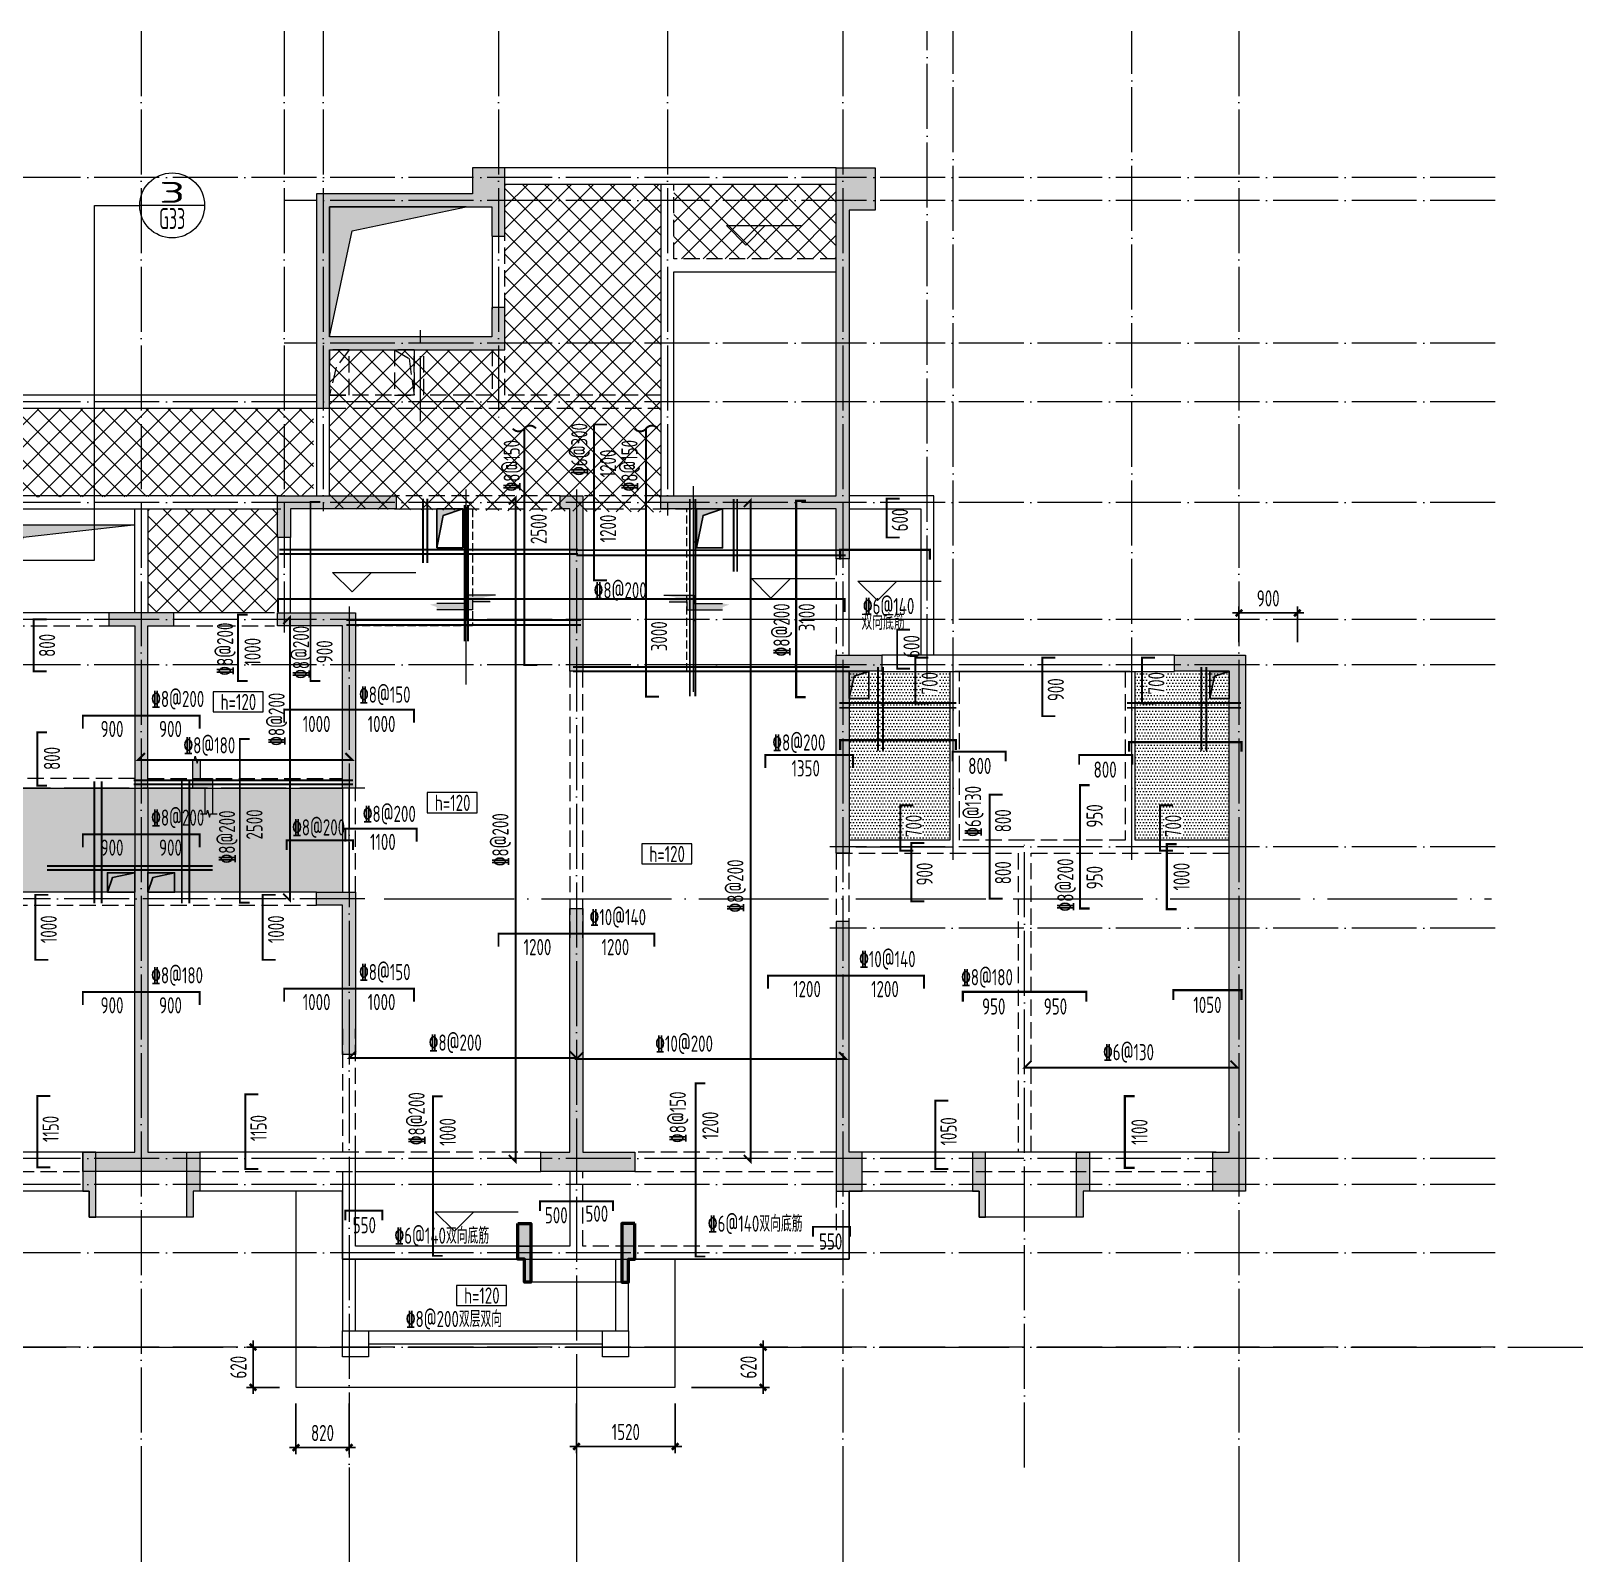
# Model space of a CAD drawing. Extents: x -129922 to 1190196, y -520662 to 139923.
# Drawn here: x 615343 to 639236, y -261298 to -237857 of the extents above; entities that cross this region are included whole.
import ezdxf
from ezdxf.enums import TextEntityAlignment as Align

# ---------------------------------------------------------------- set-up
doc = ezdxf.new("R2010")
doc.units = 0
doc.header["$LTSCALE"] = 1000
doc.header["$MEASUREMENT"] = 0
doc.linetypes.add('DASH', pattern=[0.35, 0.25, -0.1])
doc.linetypes.add('DOTE', pattern=[2.42, 2, -0.2, 0.02, -0.2])
for name, color, linetype, lineweight in [('A-墙体', 140, 'Continuous', 50), ('A-大样-填充', 8, 'Continuous', 9), ('A-平面-饰线', 11, 'Continuous', 15), ('A-标注-轴号', 3, 'Continuous', 15), ('A-轴线-塔楼', 1, 'DOTE', 9), ('A-轴线-隔墙', 41, 'DOTE', 9), ('S-基础-DQ', 6, 'Continuous', 20), ('S-墙柱-COLU', 50, 'Continuous', 20), ('S-墙柱-HATCH', 251, 'Continuous', 9), ('S-墙柱-WALL', 6, 'Continuous', 20), ('S-大样-HATCH', 251, 'Continuous', 9), ('S-大样-实线', 2, 'Continuous', 20), ('S-板-BEAM', 4, 'DASH', 20), ('S-板-BEAM-CON', 2, 'Continuous', 20), ('S-板-DIM', 3, 'Continuous', 20), ('S-板-大样索引', 3, 'Continuous', 20), ('S-板-板厚', 191, 'Continuous', 20), ('S-板-板面填充', 251, 'Continuous', 20), ('S-板-标高', 3, 'Continuous', 20), ('S-板-楼板正筋', 107, 'Continuous', 20), ('S-板-楼板正筋文字', 107, 'Continuous', 20), ('S-板-楼板负筋', 1, 'Continuous', 20), ('S-板-楼板负筋文字', 7, 'Continuous', 20), ('S-板-洞口边线', 211, 'Continuous', 20), ('S-轴网-轴线', 1, 'DOTE', 9), ('S-通用-THIN', 7, 'Continuous', 20)]:
    doc.layers.add(name, color=color, linetype=linetype, lineweight=lineweight)
doc.layers.add('HOLE', color=5, linetype='Continuous')
doc.layers.add('HOLE_HATCH', color=9, linetype='Continuous')
doc.styles.add('BW_Rein', font='tssdeng.shx', dxfattribs={"width": 0.7, "bigfont": 'hztxt.shx'})
doc.styles.add('TSSD_Dimension', font='tssdeng.shx', dxfattribs={"width": 0.7, "bigfont": 'HZTXT.SHX'})
doc.styles.add('TSSD_Rein', font='tssdeng.shx', dxfattribs={"width": 0.7, "bigfont": 'hztxt.shx'})
doc.styles.add('样式 1', font='tssdeng.shx', dxfattribs={"width": 0.7, "bigfont": 'tssdchn.shx'})
doc.dimstyles.new('TSSD_100_100$0', dxfattribs={"dimtxt": 250, "dimasz": 100, "dimexe": 100, "dimexo": 250, "dimgap": 100, "dimtad": 1, "dimdec": 0, "dimzin": 0, "dimdsep": 46, "dimtxsty": 'TSSD_Dimension', "dimblk": 'ARCHTICK', "dimcen": 0, "dimdle": 100, "dimclrd": 3, "dimclre": 3, "dimclrt": 7, "dimadec": 0, "dimazin": 0, "dimtfac": 1, "dimtdec": 0, "dimtix": 1, "dimtmove": 2, "dimatfit": 0, "dimldrblk": 'ARCHTICK', "dimfxl": 0, "dimtolj": 1, "dimtzin": 0, "dimarcsym": 0})

# ---------------------------------------------------------------- blocks, each defined once
blk = doc.blocks.new('ZHOUWANG3')
at = {"layer": 'A-标注-轴号'}
for p, q in [((118952, 226834), (118952, 222834)), ((122152, 226834), (122152, 222834)), ((125652, 226834), (125652, 222834)), ((129752, 226834), (129752, 222834)), ((135852, 226834), (135852, 222834))]:
    blk.add_line(p, q, dxfattribs=at)
at = {"layer": 'A-轴线-塔楼', "linetype": 'DOTE', "ltscale": 0.5}
for p, q in [((118952, 248942), (118952, 226834)), ((121152, 248942), (121152, 239686)), ((121752, 248942), (121752, 241550)), ((124452, 248942), (124452, 242986)), ((127052, 248942), (127052, 241486)), ((129752, 248942), (129752, 226834)), ((135852, 248942), (135852, 226834)), ((139798, 246686), (85362, 246686)), ((139798, 246336), (121152, 246336)), ((139798, 244136), (121152, 244136)), ((139798, 243236), (85362, 243236)), ((125652, 241886), (125652, 226834)), ((139798, 241686), (85362, 241686)), ((122152, 240086), (122152, 225988)), ((139798, 239886), (85362, 239886)), ((139798, 239186), (85362, 239186)), ((122394, 235586), (101608, 235586)), ((139798, 231586), (85362, 231586)), ((139798, 228686), (85362, 228686))]:
    blk.add_line(p, q, dxfattribs=at)
at = {"layer": 'A-轴线-隔墙', "ltscale": 0.5}
for p, q in [((131052, 238966), (131052, 248942)), ((131452, 236186), (131452, 248942)), ((134202, 236186), (134202, 248942)), ((123252, 242936), (123252, 244336)), ((123952, 238886), (123952, 241886)), ((127452, 238770), (127452, 241936)), ((122394, 237286), (101608, 237286)), ((139798, 236386), (129552, 236386)), ((132552, 226834), (132552, 236486)), ((139798, 235136), (129552, 235136)), ((139798, 231186), (85362, 231186)), ((139798, 230136), (85362, 230136))]:
    blk.add_line(p, q, dxfattribs=at)
blk = doc.blocks.new('_ArchTick')
at = {"color": 0, "linetype": 'ByBlock', "const_width": 0.4}
blk.add_lwpolyline([(-0.5, -0.5), (0.5, 0.5)], dxfattribs=at)
blk = doc.blocks.new('*D1195')
at = {"layer": 'Defpoints', "color": 0}
for p in [(619420, -258733), (620240, -258733), (620240, -259661)]:
    blk.add_point(p, dxfattribs=at)
at = {"layer": 'S-板-DIM', "color": 3, "lineweight": -2}
for p, q in [((619420, -258983), (619420, -259761)), ((620240, -258983), (620240, -259761)), ((619320, -259661), (620340, -259661))]:
    blk.add_line(p, q, dxfattribs=at)
at = {"layer": 'S-板-DIM', "color": 3, "lineweight": -2, "xscale": 100, "yscale": 100, "zscale": 100, "rotation": 180}
blk.add_blockref('_ArchTick', (619420, -259661), dxfattribs=at)
at = {"layer": 'S-板-DIM', "color": 3, "lineweight": -2, "xscale": 100, "yscale": 100, "zscale": 100}
blk.add_blockref('_ArchTick', (620240, -259661), dxfattribs=at)
at = {"layer": 'S-板-DIM', "color": 7, "insert": (619830, -259436), "char_height": 250, "attachment_point": 5, "style": 'TSSD_Dimension'}
blk.add_mtext('\\A1;820', dxfattribs=at)
blk = doc.blocks.new('*D1196')
at = {"layer": 'Defpoints', "color": 0}
for p in [(618761, -258113), (619420, -258113), (619420, -258733)]:
    blk.add_point(p, dxfattribs=at)
at = {"layer": 'S-板-DIM', "color": 3, "lineweight": -2}
for p, q in [((618761, -258833), (618761, -258013)), ((619170, -258113), (618661, -258113)), ((619170, -258733), (618661, -258733))]:
    blk.add_line(p, q, dxfattribs=at)
at = {"layer": 'S-板-DIM', "color": 3, "lineweight": -2, "xscale": 100, "yscale": 100, "zscale": 100}
for p, rotation in [((618761, -258113), 90), ((618761, -258733), 270)]:
    blk.add_blockref('_ArchTick', p, dxfattribs=dict(at, rotation=rotation))
at = {"layer": 'S-板-DIM', "color": 7, "insert": (618536, -258423), "char_height": 250, "attachment_point": 5, "rotation": 90, "style": 'TSSD_Dimension'}
blk.add_mtext('\\A1;620', dxfattribs=at)
blk = doc.blocks.new('*D1197')
at = {"layer": 'Defpoints', "color": 0}
for p in [(623740, -258733), (625260, -258733), (625260, -259645)]:
    blk.add_point(p, dxfattribs=at)
at = {"layer": 'S-板-DIM', "color": 3, "lineweight": -2}
for p, q in [((623740, -258983), (623740, -259745)), ((625260, -258983), (625260, -259745)), ((623640, -259645), (625360, -259645))]:
    blk.add_line(p, q, dxfattribs=at)
at = {"layer": 'S-板-DIM', "color": 3, "lineweight": -2, "xscale": 100, "yscale": 100, "zscale": 100, "rotation": 180}
blk.add_blockref('_ArchTick', (623740, -259645), dxfattribs=at)
at = {"layer": 'S-板-DIM', "color": 3, "lineweight": -2, "xscale": 100, "yscale": 100, "zscale": 100}
blk.add_blockref('_ArchTick', (625260, -259645), dxfattribs=at)
at = {"layer": 'S-板-DIM', "color": 7, "insert": (624500, -259420), "char_height": 250, "attachment_point": 5, "style": 'TSSD_Dimension'}
blk.add_mtext('\\A1;1520', dxfattribs=at)
blk = doc.blocks.new('*D1198')
at = {"layer": 'Defpoints', "color": 0}
for p in [(625260, -258113), (626614, -258113), (625260, -258733)]:
    blk.add_point(p, dxfattribs=at)
at = {"layer": 'S-板-DIM', "color": 3, "lineweight": -2}
for p, q in [((626614, -258833), (626614, -258013)), ((625510, -258113), (626714, -258113)), ((625510, -258733), (626714, -258733))]:
    blk.add_line(p, q, dxfattribs=at)
at = {"layer": 'S-板-DIM', "color": 3, "lineweight": -2, "xscale": 100, "yscale": 100, "zscale": 100}
for p, rotation in [((626614, -258113), 90), ((626614, -258733), 270)]:
    blk.add_blockref('_ArchTick', p, dxfattribs=dict(at, rotation=rotation))
at = {"layer": 'S-板-DIM', "color": 7, "insert": (626389, -258423), "char_height": 250, "attachment_point": 5, "rotation": 90, "style": 'TSSD_Dimension'}
blk.add_mtext('\\A1;620', dxfattribs=at)
blk = doc.blocks.new('*D1199')
at = {"layer": 'Defpoints', "color": 0}
for p in [(633940, -246814), (633940, -247513), (634840, -247513)]:
    blk.add_point(p, dxfattribs=at)
at = {"layer": 'S-板-DIM', "color": 3, "lineweight": -2}
for p, q in [((634940, -246814), (633840, -246814)), ((633940, -247263), (633940, -246714)), ((634840, -247263), (634840, -246714))]:
    blk.add_line(p, q, dxfattribs=at)
at = {"layer": 'S-板-DIM', "color": 3, "lineweight": -2, "xscale": 100, "yscale": 100, "zscale": 100, "rotation": 180}
blk.add_blockref('_ArchTick', (633940, -246814), dxfattribs=at)
at = {"layer": 'S-板-DIM', "color": 3, "lineweight": -2, "xscale": 100, "yscale": 100, "zscale": 100}
blk.add_blockref('_ArchTick', (634840, -246814), dxfattribs=at)
at = {"layer": 'S-板-DIM', "color": 7, "insert": (634390, -246589), "char_height": 250, "attachment_point": 5, "style": 'TSSD_Dimension'}
blk.add_mtext('\\A1;900', dxfattribs=at)
blk = doc.blocks.new('BW-589342417', base_point=(4333675, -394877))
at = {"layer": 'A-大样-填充', "ltscale": 0.5}
h = blk.add_hatch(color=256, dxfattribs=at)
h.dxf.hatch_style = 1
h.paths.add_polyline_path([(4333875, -393977), (4333675, -393977), (4333675, -394877), (4333775, -394877), (4333775, -394527), (4333875, -394527)])
at = {"layer": 'A-墙体'}
blk.add_lwpolyline([(4333875, -393977), (4333675, -393977), (4333675, -394877), (4333775, -394877), (4333775, -394527), (4333875, -394527), (4333875, -393977)], dxfattribs=at)
blk = doc.blocks.new('BW-589341045', base_point=(4332075, -394877))
at = {"layer": 'A-大样-填充', "ltscale": 0.5}
h = blk.add_hatch(color=256, dxfattribs=at)
h.dxf.hatch_style = 1
h.paths.add_polyline_path([(4332075, -393977), (4332275, -393977), (4332275, -394877), (4332175, -394877), (4332175, -394527), (4332075, -394527)])
at = {"layer": 'A-墙体'}
blk.add_lwpolyline([(4332075, -393977), (4332275, -393977), (4332275, -394877), (4332175, -394877), (4332175, -394527), (4332075, -394527), (4332075, -393977)], dxfattribs=at)
blk = doc.blocks.new('BW-525078071', base_point=(4324908, -588234))
at = {"layer": 'S-板-洞口边线', "linetype": 'DASH'}
for points in [[(4324908, -587234), (4324908, -588184), (4325208, -588184), (4325208, -587234), (4324908, -587234)], [(4325208, -587234), (4325008, -587502), (4324908, -588184)], [(4325908, -587234), (4325908, -588184), (4326208, -588184), (4326208, -587234), (4325908, -587234)], [(4325908, -587234), (4326133, -587368), (4326208, -588184)], [(4338158, -587534), (4338158, -588334), (4338458, -588334), (4338458, -587534), (4338158, -587534)], [(4338458, -587534), (4338258, -587802), (4338158, -588334)], [(4339158, -587534), (4339158, -588334), (4339458, -588334), (4339458, -587534), (4339158, -587534)], [(4339158, -587534), (4339383, -587668), (4339458, -588334)], [(4346408, -587484), (4346408, -588184), (4346708, -588184), (4346708, -587484), (4346408, -587484)], [(4346708, -587484), (4346508, -587752), (4346408, -588184)], [(4347408, -587484), (4347408, -588184), (4347708, -588184), (4347708, -587484), (4347408, -587484)], [(4347408, -587484), (4347633, -587618), (4347708, -588184)]]:
    blk.add_lwpolyline(points, dxfattribs=at)
blk = doc.blocks.new('BW-510431574', base_point=(4321592, -669833))
at = {"layer": 'S-大样-HATCH'}
h = blk.add_hatch(color=256, dxfattribs=at)
h.dxf.hatch_style = 1
h.paths.add_polyline_path([(4321592, -669283), (4321792, -669283), (4321792, -669833), (4321692, -669833), (4321692, -669483), (4321592, -669483)])
at = {"layer": 'S-大样-实线'}
blk.add_lwpolyline([(4321592, -669283), (4321792, -669283), (4321792, -669833), (4321692, -669833), (4321692, -669483), (4321592, -669483), (4321592, -669283)], dxfattribs=at)
blk = doc.blocks.new('新块')
at = {"layer": 'S-基础-DQ'}
h = blk.add_hatch(color=8, dxfattribs=at)
h.dxf.hatch_style = 1
h.paths.add_polyline_path([(100, 25), (371, 25), (371, 54), (266, 91), (455, 125), (0, 125), (0, 0), (-451, 0), (-556, -19), (-451, -56), (-451, -100), (100, -100)])
for points in [[(455, 125), (0, 125), (0, 0), (-451, 0)], [(371, 25), (100, 25), (100, -100), (-451, -100)]]:
    blk.add_lwpolyline(points, dxfattribs=at)
blk = doc.blocks.new('20191023.11405152')
at = {"layer": 'S-大样-HATCH'}
h = blk.add_hatch(color=256, dxfattribs=at)
h.dxf.hatch_style = 1
h.paths.add_polyline_path([(-100, 0), (0, 0), (0, -400), (100, -400), (100, 600), (-100, 600)])
at = {"layer": 'S-大样-实线'}
blk.add_lwpolyline([(-100, 0), (0, 0), (0, -400), (100, -400), (100, 600), (-100, 600)], close=True, dxfattribs=at)
blk = doc.blocks.new('BW-11249575', base_point=(4312308, -603454))
at = {"layer": 'S-板-板面填充'}
h = blk.add_hatch(color=256, dxfattribs=at)
h.dxf.hatch_style = 1
h.paths.add_polyline_path([(4348508, -585284), (4346408, -585284), (4346408, -587284), (4346754, -585654)])
h = blk.add_hatch(color=256, dxfattribs=at)
h.dxf.hatch_style = 1
h.paths.add_polyline_path([(4343340, -590184), (4341390, -590184), (4341408, -591534), (4341690, -590369)])
h = blk.add_hatch(dxfattribs=at)
h.set_pattern_fill('DOTS', color=256, scale=30, style=0)
h.set_pattern_definition([(0, (4317658.12, -595033.515), (23.8125, 47.625), [0, -47.625])])
h.paths.add_polyline_path([(4354408, -592434), (4355958, -592434), (4355958, -595034), (4354408, -595034)])
h = blk.add_hatch(dxfattribs=at)
h.set_pattern_fill('DOTS', color=256, scale=30, style=0)
h.set_pattern_definition([(0, (4313358.12, -595033.514), (23.8125, 47.625), [0, -47.625])])
h.paths.add_polyline_path([(4358808, -592434), (4360258, -592434), (4360258, -595034), (4358808, -595034)])
h = blk.add_hatch(color=256, dxfattribs=at)
h.dxf.hatch_style = 1
h.paths.add_polyline_path([(4344385, -593793), (4344370, -593848), (4344340, -593738), (4344325, -593793), (4344295, -593793), (4344295, -594233), (4344485, -594233), (4344485, -594628), (4344515, -594628), (4344530, -594573), (4344560, -594678), (4344575, -594628), (4344605, -594628), (4344605, -594083), (4344415, -594083), (4344415, -593793)])
h = blk.add_hatch(dxfattribs=at)
h.set_pattern_fill('DOTS', color=256, scale=30, style=0)
h.set_pattern_definition([(0, (4327008.12, -596833.515), (23.8125, 47.625), [0, -47.625])])
h.paths.add_polyline_path([(4340408, -594234), (4346608, -594234), (4346608, -595834), (4340408, -595834)])
at = {"layer": 'A-平面-饰线'}
for points in [[(4343408, -590184), (4341408, -590184)], [(4360508, -600434), (4358008, -600434), (4358008, -600834), (4357908, -600834), (4357908, -600834), (4356508, -600834), (4356508, -600834), (4356408, -600834), (4356408, -600434), (4354408, -600434), (4354408, -601484), (4351008, -601484), (4351008, -601834), (4349408, -601834), (4349408, -601484), (4346608, -601484), (4346608, -600434), (4344308, -600434), (4344308, -600834), (4344208, -600834), (4344208, -600834), (4342808, -600834), (4342808, -600834), (4342708, -600834), (4342708, -600434), (4340408, -600434)], [(4345888, -600434), (4345888, -603454), (4351728, -603454), (4351728, -601484)]]:
    blk.add_lwpolyline(points, dxfattribs=at)
at = {"layer": 'S-基础-DQ'}
blk.add_line((4347408, -589934), (4348508, -589934), dxfattribs=at)
at = {"layer": 'S-基础-DQ', "linetype": 'DASH', "ltscale": 0.5}
for points in [[(4348608, -589934), (4348608, -591734), (4346808, -591734)], [(4354208, -592434), (4351908, -592434), (4351908, -589934)]]:
    blk.add_lwpolyline(points, dxfattribs=at)
at = {"layer": 'S-基础-DQ', "ltscale": 0.5}
for points in [[(4348508, -589934), (4348508, -591634), (4346808, -591634)], [(4354208, -592334), (4352008, -592334), (4352008, -589934)], [(4354508, -595134), (4356008, -595134), (4356008, -592434)], [(4354508, -595134), (4356008, -595134), (4356008, -592434)], [(4360258, -595134), (4358758, -595134), (4358758, -592434)], [(4360258, -595134), (4358758, -595134), (4358758, -592434)], [(4346708, -595834), (4346708, -594234)], [(4346708, -595834), (4346708, -594234)]]:
    blk.add_lwpolyline(points, dxfattribs=at)
at = {"layer": 'S-墙柱-COLU'}
for points in [[(4346608, -602584), (4347008, -602584), (4347008, -602984), (4346608, -602984)], [(4350608, -602584), (4351008, -602584), (4351008, -602984), (4350608, -602984)]]:
    blk.add_lwpolyline(points, close=True, dxfattribs=at)
at = {"layer": 'S-板-BEAM'}
for p, q in [((4351708, -586084), (4351708, -584934)), ((4349108, -586859), (4349108, -585734)), ((4354208, -586084), (4351708, -586084)), ((4347708, -587484), (4347708, -588184)), ((4347858, -588184), (4347858, -587484)), ((4348908, -587484), (4348908, -588184)), ((4349108, -588184), (4349108, -587484)), ((4347708, -588184), (4346408, -588184)), ((4348908, -588184), (4347858, -588184)), ((4351508, -588184), (4349108, -588184)), ((4346408, -588384), (4351508, -588384)), ((4348533, -589734), (4347408, -589734)), ((4347408, -589934), (4349958, -589934)), ((4349958, -589734), (4348533, -589734)), ((4351508, -589734), (4350333, -589734)), ((4350333, -589934), (4352008, -589934)), ((4354208, -590704), (4354208, -592184)), ((4341458, -591734), (4343008, -591734)), ((4344008, -591734), (4345558, -591734)), ((4350108, -592434), (4350108, -596534)), ((4350308, -596534), (4350308, -592434)), ((4356108, -595034), (4356108, -592434)), ((4358658, -592434), (4358658, -595034)), ((4343408, -594084), (4340408, -594084)), ((4346808, -595834), (4346808, -594234)), ((4357108, -595034), (4356108, -595034)), ((4358658, -595034), (4357108, -595034)), ((4354208, -595234), (4354208, -596834)), ((4354208, -595234), (4357008, -595234)), ((4354408, -596834), (4354408, -595234)), ((4357008, -595234), (4357008, -599834)), ((4357208, -595234), (4360258, -595234)), ((4357208, -599834), (4357208, -595234)), ((4340808, -596034), (4343408, -596034)), ((4343608, -596034), (4346208, -596034)), ((4346608, -597934), (4346608, -599834)), ((4346808, -599834), (4346808, -597934)), ((4349658, -599834), (4346808, -599834)), ((4354208, -599834), (4351108, -599834)), ((4340208, -600134), (4342608, -600134)), ((4344408, -600134), (4346808, -600134)), ((4350308, -601284), (4350308, -600134)), ((4351108, -600134), (4354208, -600134)), ((4354608, -600134), (4357108, -600134)), ((4357108, -600134), (4360058, -600134)), ((4354208, -600434), (4354208, -601284)), ((4354208, -601284), (4350308, -601284))]:
    blk.add_line(p, q, dxfattribs=at)
at = {"layer": 'S-板-BEAM-CON'}
for p, q in [((4351608, -584684), (4349108, -584684)), ((4354208, -584684), (4351608, -584684)), ((4349108, -584934), (4351608, -584934)), ((4351508, -584934), (4351508, -586184)), ((4351608, -584934), (4354208, -584934)), ((4348908, -585734), (4348908, -586859)), ((4351508, -586184), (4351508, -589734)), ((4351708, -586284), (4354208, -586284)), ((4351708, -589734), (4351708, -586284)), ((4346208, -588184), (4339658, -588184)), ((4339658, -588384), (4346208, -588384)), ((4346208, -588384), (4346208, -589734)), ((4346408, -589734), (4346408, -588384)), ((4345658, -589734), (4341408, -589734)), ((4341408, -589934), (4345658, -589934)), ((4343408, -591534), (4343408, -589934)), ((4343608, -589934), (4343608, -591534)), ((4355708, -589734), (4354408, -589734)), ((4354408, -589934), (4355508, -589934)), ((4355508, -589934), (4355508, -592184)), ((4355708, -592184), (4355708, -589734)), ((4345608, -590374), (4345608, -591534)), ((4345808, -591534), (4345808, -590374)), ((4354408, -592184), (4354408, -590704)), ((4343008, -591534), (4341458, -591534)), ((4345558, -591534), (4344008, -591534)), ((4355608, -592184), (4354908, -592184)), ((4356033, -592184), (4355608, -592184)), ((4358733, -592184), (4356033, -592184)), ((4359418, -592184), (4358733, -592184)), ((4354908, -592434), (4355608, -592434)), ((4355608, -592434), (4356033, -592434)), ((4355958, -592434), (4355958, -595034)), ((4358733, -592434), (4356033, -592434)), ((4356033, -592434), (4358733, -592434)), ((4358733, -592434), (4359418, -592434)), ((4358808, -595034), (4358808, -592434)), ((4340408, -594234), (4343408, -594234)), ((4343408, -594234), (4343408, -595834)), ((4343608, -594234), (4343608, -595834)), ((4346608, -594234), (4346608, -595834)), ((4355958, -595034), (4354408, -595034)), ((4360258, -595034), (4358808, -595034)), ((4343408, -595834), (4340808, -595834)), ((4346208, -595834), (4343608, -595834)), ((4342608, -599834), (4340208, -599834)), ((4346808, -599834), (4344408, -599834)), ((4346808, -601284), (4346808, -599834)), ((4357108, -599834), (4354608, -599834)), ((4360058, -599834), (4357108, -599834)), ((4346608, -600134), (4346608, -601484)), ((4346608, -600134), (4346608, -602584)), ((4346808, -600134), (4349658, -600134)), ((4350108, -600134), (4350108, -601284)), ((4354408, -601484), (4354408, -600434)), ((4350108, -601284), (4346808, -601284)), ((4346608, -601484), (4350208, -601484)), ((4346808, -602584), (4346808, -601484)), ((4350208, -601484), (4354408, -601484)), ((4350808, -601484), (4350808, -602584)), ((4351008, -602584), (4351008, -601484)), ((4347008, -602584), (4350608, -602584)), ((4347008, -602784), (4350608, -602784))]:
    blk.add_line(p, q, dxfattribs=at)
at = {"layer": 'S-板-洞口边线', "linetype": 'DASH'}
blk.add_line((4343608, -594083), (4346608, -594083), dxfattribs=at)
at = {"layer": 'S-板-洞口边线', "ltscale": 0.5}
blk.add_line((4343608, -594233), (4346608, -594233), dxfattribs=at)
at = {"layer": 'S-板-洞口边线'}
blk.add_lwpolyline([(4348508, -585284), (4346408, -585284), (4346408, -587284), (4346754, -585654)], close=True, dxfattribs=at)
for points in [[(4341408, -591534), (4341690, -590369), (4343340, -590184)], [(4344295, -593793), (4344295, -594233), (4344485, -594233), (4344485, -594628)], [(4344415, -593793), (4344415, -594083), (4344605, -594083), (4344605, -594628)]]:
    blk.add_lwpolyline(points, dxfattribs=at)
at = {"layer": 'S-通用-THIN', "flags": 128}
for points in [[(4344230, -593793), (4344325, -593793), (4344340, -593738), (4344370, -593848), (4344385, -593793), (4344485, -593793)], [(4344420, -594628), (4344515, -594628), (4344530, -594573), (4344560, -594678), (4344575, -594628), (4344675, -594628)]]:
    blk.add_lwpolyline(points, dxfattribs=at)
at = {"layer": 'A-平面-饰线'}
for name, p in [('BW-525078071', (4324908, -588234)), ('BW-589341045', (4349308, -601834)), ('BW-589342417', (4350908, -601834))]:
    blk.add_blockref(name, p, dxfattribs=at)
at = {"layer": 'S-基础-DQ'}
blk.add_blockref('新块', (4348508, -591388), dxfattribs=at)
blk.add_blockref('新块', (4348508, -591388), dxfattribs=at)
at = {"layer": 'S-基础-DQ', "xscale": -1}
blk.add_blockref('新块', (4352008, -591388), dxfattribs=at)
at = {"layer": 'S-大样-实线'}
for p in [(4342708, -600434), (4356408, -600434)]:
    blk.add_blockref('20191023.11405152', p, dxfattribs=at)
at = {"layer": 'S-大样-实线', "xscale": -1}
for p in [(4344308, -600434), (4358008, -600434)]:
    blk.add_blockref('20191023.11405152', p, dxfattribs=at)
at = {"layer": 'S-板-BEAM-CON'}
blk.add_blockref('BW-510431574', (4349308, -601834), dxfattribs=at)
at = {"layer": 'S-板-BEAM-CON', "xscale": -1}
blk.add_blockref('BW-510431574', (4351108, -601834), dxfattribs=at)
blk = doc.blocks.new('safhgfjhgfj')
at = {"layer": 'S-墙柱-HATCH', "ltscale": 0.2}
h = blk.add_hatch(color=256, dxfattribs=at)
h.paths.add_polyline_path([(6336110, -688648), (6336110, -694018), (6335910, -694018), (6335910, -693248), (6333210, -693248), (6333210, -693048), (6333310, -693048), (6335910, -693048), (6335910, -687998), (6336510, -687998), (6336510, -688648)])
h.paths.add_polyline_path([(6312710, -703448), (6312710, -703148), (6311910, -703148), (6311910, -698748), (6311710, -698748), (6311710, -703148), (6310910, -703148), (6310910, -703448)])
h.paths.add_polyline_path([(6311910, -697548), (6311710, -697548), (6311710, -695048), (6311310, -695048), (6311310, -694848), (6312310, -694848), (6312310, -695048), (6311910, -695048)])
h.paths.add_polyline_path([(6325110, -697548), (6325310, -697548), (6325310, -695048), (6325710, -695048), (6325710, -694848), (6324710, -694848), (6324710, -695048), (6325110, -695048)])
h.paths.add_polyline_path([(6324310, -703448), (6324310, -703148), (6325110, -703148), (6325110, -698748), (6325310, -698748), (6325310, -703148), (6326110, -703148), (6326110, -703448)])
h.paths.add_polyline_path([(6331360, -703448), (6331360, -703148), (6331810, -703148), (6331810, -699398), (6332010, -699398), (6332010, -703148), (6332810, -703148), (6332810, -703448)])
h.paths.add_polyline_path([(6332010, -695748), (6331810, -695748), (6331810, -693248), (6331660, -693248), (6331660, -693048), (6332010, -693048)])
h.paths.add_polyline_path([(6336310, -703148), (6336110, -703148), (6336110, -699598), (6335910, -699598), (6335910, -703748), (6336310, -703748)])
h.paths.add_polyline_path([(6336610, -695748), (6336110, -695748), (6336110, -698548), (6335910, -698548), (6335910, -695498), (6336610, -695498)])
h.paths.add_polyline_path([(6319410, -703448), (6319410, -703148), (6318610, -703148), (6318610, -699398), (6318410, -699398), (6318410, -703148), (6317610, -703148), (6317610, -703448)])
h.paths.add_polyline_path([(6318410, -695748), (6318610, -695748), (6318610, -693248), (6318960, -693248), (6318960, -693048), (6318060, -693048), (6318060, -693248), (6318410, -693248)])
h.paths.add_polyline_path([(6307910, -693048), (6307910, -693248), (6309510, -693248), (6309510, -693688), (6309710, -693688), (6309710, -693048)])
h.paths.add_polyline_path([(6314110, -693248), (6315860, -693248), (6315860, -693048), (6313910, -693048), (6313910, -693688), (6314110, -693688)])
h.paths.add_polyline_path([(6322910, -693248), (6321160, -693248), (6321160, -693048), (6323110, -693048), (6323110, -693688), (6322910, -693688)])
h.paths.add_polyline_path([(6329135, -693048), (6329135, -693248), (6327510, -693248), (6327510, -693688), (6327310, -693688), (6327310, -693048)])
h.paths.add_polyline_path([(6321360, -691748), (6321360, -690648), (6319760, -690648), (6319760, -688348), (6317260, -688348), (6317260, -690648), (6315660, -690648), (6315660, -691748), (6315860, -691748), (6315860, -690848), (6317960, -690848), (6317960, -690648), (6317460, -690648), (6317460, -688548), (6319560, -688548), (6319560, -690648), (6319060, -690648), (6319060, -690848), (6321160, -690848), (6321160, -691748)])
h.paths.add_polyline_path([(6307910, -690498), (6307910, -691698), (6308110, -691698), (6308110, -687998), (6305610, -687998), (6305610, -688698), (6305810, -688698), (6305810, -688198), (6307910, -688198), (6307910, -690298), (6305810, -690298), (6305810, -689798), (6305610, -689798), (6305610, -690498)])
h.paths.add_polyline_path([(6300910, -688648), (6300910, -694018), (6301110, -694018), (6301110, -693248), (6303810, -693248), (6303810, -693048), (6303710, -693048), (6301110, -693048), (6301110, -687998), (6300510, -687998), (6300510, -688648)])
h.paths.add_polyline_path([(6313910, -695048), (6314910, -695048), (6314910, -697548), (6315110, -697548), (6315110, -694848), (6313910, -694848)])
h.paths.add_polyline_path([(6300410, -695748), (6300910, -695748), (6300910, -698548), (6301110, -698548), (6301110, -695498), (6300410, -695498)])
h.paths.add_polyline_path([(6295310, -703148), (6295060, -703148), (6295060, -695748), (6295900, -695748), (6295900, -695498), (6294810, -695498), (6294810, -703748), (6295310, -703748)])
h.paths.add_polyline_path([(6305660, -703448), (6305660, -703148), (6305210, -703148), (6305210, -699398), (6305010, -699398), (6305010, -703148), (6304210, -703148), (6304210, -703448)])
h.paths.add_polyline_path([(6315110, -701648), (6315110, -699148), (6314510, -699148), (6314510, -699348), (6314910, -699348), (6314910, -701648)])
h.paths.add_polyline_path([(6308710, -699348), (6309110, -699348), (6309110, -699148), (6308510, -699148), (6308510, -701648), (6308710, -701648)])
h.paths.add_polyline_path([(6308710, -695048), (6309710, -695048), (6309710, -694848), (6308510, -694848), (6308510, -697548), (6308710, -697548)])
h.paths.add_polyline_path([(6305010, -695748), (6305210, -695748), (6305210, -693248), (6305360, -693248), (6305360, -693048), (6305010, -693048)])
h.paths.add_polyline_path([(6328110, -690798), (6330810, -690798), (6330810, -690148), (6330610, -690148), (6330610, -690598), (6328110, -690598), (6328110, -688598), (6330610, -688598), (6330610, -689048), (6330810, -689048), (6330810, -687998), (6330310, -687998), (6330310, -688398), (6327910, -688398), (6327910, -691698), (6328110, -691698)])
h.paths.add_polyline_path([(6323110, -695048), (6322110, -695048), (6322110, -697548), (6321910, -697548), (6321910, -694848), (6323110, -694848)])
h.paths.add_polyline_path([(6341710, -703148), (6341960, -703148), (6341960, -695748), (6341120, -695748), (6341120, -695498), (6342210, -695498), (6342210, -703748), (6341710, -703748)])
h.paths.add_polyline_path([(6321910, -701648), (6321910, -699148), (6322510, -699148), (6322510, -699348), (6322110, -699348), (6322110, -701648)])
h.paths.add_polyline_path([(6328310, -699348), (6327910, -699348), (6327910, -699148), (6328510, -699148), (6328510, -701648), (6328310, -701648)])
h.paths.add_polyline_path([(6328310, -695048), (6327310, -695048), (6327310, -694848), (6328510, -694848), (6328510, -697548), (6328310, -697548)])
h.paths.add_polyline_path([(6300710, -703148), (6300910, -703148), (6300910, -699598), (6301110, -699598), (6301110, -703748), (6300710, -703748)])
at = {"layer": 'S-墙柱-WALL'}
for points in [[(6328110, -690798), (6330810, -690798), (6330810, -690148), (6330610, -690148), (6330610, -690598), (6328110, -690598), (6328110, -688598), (6330610, -688598), (6330610, -689048), (6330810, -689048), (6330810, -687998), (6330310, -687998), (6330310, -688398), (6327910, -688398), (6327910, -691698), (6328110, -691698)], [(6336110, -688648), (6336110, -694018), (6335910, -694018), (6335910, -693248), (6333210, -693248), (6333210, -693048), (6333310, -693048), (6333310, -693048), (6335910, -693048), (6335910, -687998), (6336510, -687998), (6336510, -688648)], [(6329135, -693048), (6329135, -693248), (6327510, -693248), (6327510, -693688), (6327310, -693688), (6327310, -693048)], [(6332010, -695748), (6331810, -695748), (6331810, -693248), (6331660, -693248), (6331660, -693048), (6332010, -693048)], [(6325110, -697548), (6325310, -697548), (6325310, -695048), (6325710, -695048), (6325710, -694848), (6324710, -694848), (6324710, -695048), (6325110, -695048)], [(6328310, -695048), (6327310, -695048), (6327310, -694848), (6328510, -694848), (6328510, -697548), (6328310, -697548)], [(6336610, -695748), (6336110, -695748), (6336110, -698548), (6335910, -698548), (6335910, -695498), (6336610, -695498)], [(6341710, -703148), (6341960, -703148), (6341960, -695748), (6341120, -695748), (6341120, -695498), (6342210, -695498), (6342210, -703748), (6341710, -703748)], [(6324310, -703448), (6324310, -703148), (6325110, -703148), (6325110, -698748), (6325310, -698748), (6325310, -703148), (6326110, -703148), (6326110, -703448)], [(6328310, -699348), (6327910, -699348), (6327910, -699148), (6328510, -699148), (6328510, -701648), (6328310, -701648)], [(6331360, -703448), (6331360, -703148), (6331810, -703148), (6331810, -699398), (6332010, -699398), (6332010, -703148), (6332810, -703148), (6332810, -703448)], [(6336310, -703148), (6336110, -703148), (6336110, -699598), (6335910, -699598), (6335910, -703748), (6336310, -703748)]]:
    blk.add_lwpolyline(points, close=True, dxfattribs=at)
blk = doc.blocks.new('sgfjhgfjhgkjhk')
at = {"layer": 'S-板-大样索引', "color": 1}
for p, q in [((6511393, -1417913), (6512091, -1417913)), ((6511393, -1423374), (6511393, -1417913)), ((6513091, -1417913), (6512091, -1417913)), ((6509666, -1423374), (6511393, -1423374))]:
    blk.add_line(p, q, dxfattribs=at)
blk.add_circle((6512591, -1417913), 500, dxfattribs=at)
at = {"layer": 'S-板-大样索引', "color": 1, "style": 'TSSD_Rein'}
for s, width, p, p2 in [('3', 2.321429, (6512390, -1417873), (6512793, -1417873)), ('G33', 0.590909, (6512390, -1418276), (6512793, -1418276))]:
    blk.add_text(s, height=322, dxfattribs=dict(at, width=width)).set_placement(p, p2, align=Align.FIT)
blk = doc.blocks.new('sgjhfgjhgj')
at = {"layer": 'HOLE_HATCH', "ltscale": 0.5}
for points in [[(295419, 605212), (295819, 605212), (295519, 605112), (295419, 604612)], [(299419, 605212), (299819, 605212), (299519, 605112), (299419, 604612)], [(301769, 602712), (302069, 602712), (301844, 602637), (301769, 602292)], [(307319, 602712), (307619, 602712), (307394, 602637), (307319, 602292)], [(290348, 599612), (290769, 599612), (290423, 599537), (290348, 599312)], [(290969, 599612), (291381, 599612), (291044, 599537), (290969, 599312)]]:
    blk.add_hatch(color=256, dxfattribs=at).paths.add_polyline_path(points)
at = {"layer": 'HOLE', "ltscale": 0.5}
for points in [[(295419, 604612), (295819, 604612), (295819, 605212), (295419, 605212)], [(299419, 604612), (299819, 604612), (299819, 605212), (299419, 605212)], [(301769, 602292), (302069, 602292), (302069, 602712), (301769, 602712)], [(307319, 602292), (307619, 602292), (307619, 602712), (307319, 602712)], [(290348, 599312), (290769, 599312), (290769, 599612), (290348, 599612)], [(290969, 599312), (291381, 599312), (291381, 599612), (290969, 599612)]]:
    blk.add_lwpolyline(points, close=True, dxfattribs=at)
for points in [[(295419, 604612), (295519, 605112), (295819, 605212)], [(299419, 604612), (299519, 605112), (299819, 605212)], [(301769, 602292), (301844, 602637), (302069, 602712)], [(307319, 602292), (307394, 602637), (307619, 602712)], [(290348, 599312), (290423, 599537), (290769, 599612)], [(290969, 599312), (291044, 599537), (291381, 599612)]]:
    blk.add_lwpolyline(points, dxfattribs=at)

msp = doc.modelspace()

# ---------------------------------------------------------------- hatches: boundary and pattern name
at = {"layer": 'S-板-板面填充'}
h = msp.add_hatch(dxfattribs=at)
h.set_pattern_fill('ANSI37', color=256, scale=150, style=0)
h.set_pattern_definition([(45, (-3726468.42, 412551.43), (-168.379802, 168.379802), []), (135, (-3726468.42, 412551.43), (-168.379802, -168.379802), [])])
h.paths.add_polyline_path([(619939.7, -242762.6), (622639.7, -242762.6), (622639.7, -240212.6), (625039.7, -240212.6), (625039.7, -245262.6), (619939.7, -245212.6)])
h = msp.add_hatch(dxfattribs=at)
h.set_pattern_fill('ANSI37', color=256, scale=150, style=0)
h.set_pattern_definition([(45, (-3701218.42, 410717.36), (-168.379802, 168.379802), []), (135, (-3701218.42, 410717.36), (-168.379802, -168.379802), [])])
h.paths.add_polyline_path([(625239.7, -240212.6), (627739.7, -240212.6), (627739.7, -241362.6), (625239.7, -241362.6)])
h = msp.add_hatch(dxfattribs=at)
h.set_pattern_fill('ANSI37', color=256, scale=150, style=0)
h.set_pattern_definition([(45, (-3714268.42, 407267.36), (-168.379802, 168.379802), []), (135, (-3714268.42, 407267.36), (-168.379802, -168.379802), [])])
h.paths.add_polyline_path([(613189.7, -243687.6), (619689.7, -243662.6), (619689.7, -245012.6), (613189.7, -245037.6)])
h = msp.add_hatch(dxfattribs=at)
h.set_pattern_fill('ANSI37', color=256, scale=150, style=0)
h.set_pattern_definition([(45, (-3711603.92, 344720.94), (-168.379802, 168.379802), []), (135, (-3711603.92, 344720.94), (-168.379802, -168.379802), [])])
h.paths.add_polyline_path([(617139.7, -245212.6), (619139.7, -245212.6), (619139.7, -246812.6), (617139.7, -246812.6)])

# ---------------------------------------------------------------- linework, layer by layer
at = {"layer": 'S-板-板厚'}
for points in [[(618914.5, -248026.7), (618144.2, -248026.7), (618144.2, -248337), (618914.5, -248337)], [(622213.3, -249579.6), (621442.9, -249579.6), (621442.9, -249889.8), (622213.3, -249889.8)], [(625515.3, -250367.1), (624744.9, -250367.1), (624744.9, -250677.3), (625515.3, -250677.3)], [(622662.3, -257163.2), (621892, -257163.2), (621892, -257473.5), (622662.3, -257473.5)]]:
    msp.add_lwpolyline(points, close=True, dxfattribs=at)
at = {"layer": 'S-板-标高'}
for p, q in [((626347.7, -241151.1), (626047.7, -240851.1)), ((626047.7, -240851.1), (627201.2, -240851.1)), ((626347.7, -241151.1), (626647.7, -240851.1)), ((620286.1, -246491.1), (619986.1, -246191.1)), ((619986.1, -246191.1), (621267.1, -246191.1)), ((620286.1, -246491.1), (620586.1, -246191.1)), ((626734.9, -246584.1), (626434.9, -246284.1)), ((626434.9, -246284.1), (627715.9, -246284.1)), ((626734.9, -246584.1), (627034.9, -246284.1)), ((628373.4, -246622.5), (628073.4, -246322.5)), ((628073.4, -246322.5), (629354.4, -246322.5)), ((628373.4, -246622.5), (628673.4, -246322.5)), ((621861.1, -256329.6), (621561.1, -256029.6)), ((621561.1, -256029.6), (622842.1, -256029.6)), ((621861.1, -256329.6), (622161.1, -256029.6))]:
    msp.add_line(p, q, dxfattribs=at)
at = {"layer": 'S-板-楼板正筋', "const_width": 30}
for points in [[(621377.1, -245055.1), (621377.1, -246042.5)], [(621444.8, -245055.1), (621444.8, -246042.5)], [(622017.5, -245154.2), (622017.5, -247251.7)], [(622072.1, -245154.2), (622072.1, -247251.7)], [(622699, -255156.5), (622805.1, -255262.6), (622805.1, -245038.1), (622699, -245144.1)], [(625485.1, -245057.5), (625485.1, -248098.1)], [(625571.5, -245057.5), (625571.5, -248098.1)], [(626158.8, -245060.1), (626158.8, -246177.1)], [(626214.3, -245060.1), (626214.3, -246177.1)], [(626316.3, -255156.5), (626422.3, -255262.6), (626422.3, -245075.5), (626316.3, -245181.6)], [(623761.7, -245839.1), (619166.5, -245839.1)], [(623739.7, -245847.6), (627882.8, -245847.6)], [(623761.7, -245906.6), (619166.5, -245906.6)], [(623739.7, -245925.6), (627882.8, -245925.6)], [(619224.1, -251133.9), (619330.2, -251239.9), (619330.2, -246877.3), (619224.1, -246983.4)], [(620196.3, -246922.4), (623808, -246922.4)], [(620196.3, -246998.2), (623808, -246998.2)], [(627944.5, -247645.2), (623685.2, -247645.2)], [(627944.5, -247710.8), (623685.2, -247710.8)], [(628381.8, -247647.1), (628381.8, -248934.1)], [(628458.3, -247647.1), (628458.3, -248934.1)], [(633359.3, -247647.1), (633359.3, -248934.1)], [(633435.8, -247647.1), (633435.8, -248934.1)], [(627786.8, -248198.1), (629589.8, -248198.1)], [(632218.3, -248198.1), (633972.3, -248198.1)], [(627786.8, -248274.1), (629589.8, -248274.1)], [(632218.3, -248274.1), (633972.3, -248274.1)], [(617096.2, -248970.3), (616990.1, -249076.4), (620288.9, -249076.4), (620182.9, -248970.3)], [(616316.8, -251285.1), (616316.8, -249405.1)], [(616431.8, -251285.1), (616431.8, -249405.1)], [(616925.1, -249390.2), (620297.1, -249390.2)], [(616925.1, -249450.7), (620297.1, -249450.7)], [(617664.3, -251285.1), (617664.3, -249405.1)], [(617779.3, -251285.1), (617779.3, -249405.1)], [(615588.3, -250706.6), (618139.8, -250706.6)], [(615588.3, -250772.1), (618139.8, -250772.1)], [(620345.8, -253557.5), (620239.7, -253663.6), (623739.7, -253663.6), (623633.6, -253557.5)], [(623845.8, -253572.9), (623739.7, -253679), (627889.7, -253679), (627783.6, -253572.9)], [(630745.8, -253704.5), (630639.7, -253810.6), (633914.7, -253810.6), (633808.6, -253704.5)]]:
    msp.add_lwpolyline(points, dxfattribs=at)
at = {"layer": 'S-板-楼板负筋', "const_width": 30}
for points in [[(623114.4, -243974.7, 0.5), (622937.4, -243974.7, -0.5), (622760.4, -243974.7)], [(624989.6, -243974.7, 0.5), (624812.6, -243974.7, -0.5), (624635.6, -243974.7)]]:
    msp.add_lwpolyline(points, format="xyb", dxfattribs=at)
at = {"layer": 'S-板-楼板负筋'}
for points, const_width in [([(624209.6, -246312.6), (624009.6, -246312.6), (624009.6, -243912.6), (624209.6, -243912.6)], 30), ([(623137.4, -247612.6), (622937.4, -247612.6), (622937.4, -243974.7)], 30), ([(625012.6, -248101.2), (624812.6, -248101.2), (624812.6, -243974.7)], 30), ([(619795.1, -247861), (619645.1, -247861), (619645.1, -245106.3), (619795.1, -245106.3)], 30), ([(627270.8, -248111.3), (627120.8, -248111.3), (627123.3, -245087.4), (627273.3, -245087.4)], 35), ([(628714.7, -245652.6), (628514.7, -245652.6), (628514.7, -245052.6), (628714.7, -245052.6)], 30), ([(627799.7, -245990.9), (627799.7, -245840.9), (629179.7, -245840.9), (629179.7, -245990.9)], 35), ([(619145.5, -246798.8), (619145.5, -246598.8), (627869, -246598.8), (627869, -246798.8)], 30), ([(615584.6, -247712.6), (615384.6, -247712.6), (615384.6, -246912.6), (615584.6, -246912.6)], 30), ([(618678.3, -247861), (618528.3, -247861), (618528.3, -246841), (618678.3, -246841)], 30), ([(628877.6, -247672.6), (628677.6, -247672.6), (628677.6, -247072.6), (628877.6, -247072.6)], 30), ([(629157.1, -248202.6), (628957.1, -248202.6), (628957.1, -247502.6), (629157.1, -247502.6)], 30), ([(631114.7, -248402.6), (630914.7, -248402.6), (630914.7, -247502.6), (631114.7, -247502.6)], 30), ([(632646.4, -248202.6), (632446.4, -248202.6), (632446.4, -247502.6), (632646.4, -247502.6)], 30), ([(616139.7, -248594.1), (616139.7, -248394.1), (617939.7, -248394.1), (617939.7, -248594.1)], 30), ([(619239.7, -248501.1), (619239.7, -248301.1), (621239.7, -248301.1), (621239.7, -248501.1)], 30), ([(615589.7, -249472.6), (615439.7, -249472.6), (615439.7, -248652.6), (615589.7, -248652.6)], 30), ([(618707.3, -251273.9), (618557.3, -251273.9), (618557.3, -248753.9), (618707.3, -248753.9)], 30), ([(627799.7, -248922.1), (627799.7, -248772.1), (629579.7, -248772.1), (629579.7, -248922.1)], 35), ([(629529.7, -249097.1), (629529.7, -248947.1), (630349.7, -248947.1), (630349.7, -249097.1)], 30), ([(632249.7, -248951.1), (632249.7, -248801.1), (633979.7, -248801.1), (633979.7, -248951.1)], 35), ([(626649.7, -249200.1), (626649.7, -249000.1), (627999.7, -249000.1), (627999.7, -249200.1)], 30), ([(631479.7, -249150.1), (631479.7, -249000.1), (632299.7, -249000.1), (632299.7, -249150.1)], 30), ([(631642.1, -251362.6), (631492.1, -251362.6), (631492.1, -249462.6), (631642.1, -249462.6)], 35), ([(630302.2, -251212.6), (630102.2, -251212.6), (630102.2, -249612.6), (630302.2, -249612.6)], 30), ([(628927.2, -250472.6), (628727.2, -250472.6), (628727.2, -249772.6), (628927.2, -249772.6)], 30), ([(632922.6, -250472.6), (632722.6, -250472.6), (632722.6, -249772.6), (632922.6, -249772.6)], 30), ([(620179.7, -250332.6), (620179.7, -250132.6), (621279.7, -250132.6), (621279.7, -250332.6)], 30), ([(616139.7, -250420.5), (616139.7, -250220.5), (617939.7, -250220.5), (617939.7, -250420.5)], 30), ([(619279.7, -250462.6), (619279.7, -250312.6), (620299.7, -250312.6), (620299.7, -250462.6)], 30), ([(629094.7, -251252.6), (628894.7, -251252.6), (628894.7, -250352.6), (629094.7, -250352.6)], 30), ([(632980.1, -251372.6), (632830.1, -251372.6), (632830.1, -250372.6), (632980.1, -250372.6)], 35), ([(615609.7, -252152.6), (615409.7, -252152.6), (615409.7, -251152.6), (615609.7, -251152.6)], 30), ([(619109.7, -252152.6), (618909.7, -252152.6), (618909.7, -251152.6), (619109.7, -251152.6)], 30), ([(622539.7, -251952.1), (622539.7, -251752.1), (624939.7, -251752.1), (624939.7, -251952.1)], 30), ([(626689.7, -252598.2), (626689.7, -252398.2), (629089.7, -252398.2), (629089.7, -252598.2)], 30), ([(616139.7, -252847.4), (616139.7, -252647.4), (617939.7, -252647.4), (617939.7, -252847.4)], 30), ([(619239.7, -252797.8), (619239.7, -252597.8), (621239.7, -252597.8), (621239.7, -252797.8)], 30), ([(629689.7, -252795.6), (629689.7, -252645.6), (631589.7, -252645.6), (631589.7, -252795.6)], 35), ([(632929.7, -252771.1), (632929.7, -252621.1), (633979.7, -252621.1), (633979.7, -252771.1)], 35), ([(618839.7, -255372.7), (618639.7, -255372.7), (618639.7, -254222.7), (618839.7, -254222.7)], 30), ([(625725.5, -256719.1), (625575.5, -256719.1), (625575.5, -254052.6), (625725.5, -254052.6)], 30), ([(615639.7, -255347.5), (615439.7, -255347.5), (615439.7, -254247.5), (615639.7, -254247.5)], 30), ([(621682.1, -256708.5), (621532.1, -256708.5), (621532.1, -254252.6), (621682.1, -254252.6)], 30), ([(629464.7, -255372.6), (629264.7, -255372.6), (629264.7, -254322.6), (629464.7, -254322.6)], 30), ([(632332.6, -255352.6), (632182.6, -255352.6), (632182.6, -254252.6), (632332.6, -254252.6)], 35), ([(623177.5, -256018.1), (623177.5, -255868.1), (624301.9, -255868.1), (624301.9, -256018.1)], 30), ([(620179.7, -256162.6), (620179.7, -256012.6), (620749.7, -256012.6), (620749.7, -256162.6)], 30), ([(627379.7, -256412.6), (627379.7, -256262.6), (627949.7, -256262.6), (627949.7, -256412.6)], 30)]:
    msp.add_lwpolyline(points, dxfattribs=dict(at, const_width=const_width))
at = {"layer": 'S-轴网-轴线'}
for points in [[(620781.5, -251212.6), (637826.3, -251212.6)], [(582421.3, -258112.6), (639236.2, -258112.6)]]:
    msp.add_lwpolyline(points, dxfattribs=at)

# ---------------------------------------------------------------- block references
for name, p in [('ZHOUWANG3', (498087.8, -486799)), ('BW-11249575', (585839.7, -258732.6)), ('sgjhfgjhgj', (326171.2, -850424.7))]:
    msp.add_blockref(name, p)
at = {"layer": 'S-墙柱-HATCH'}
msp.add_blockref('safhgfjhgfj', (-5708170.7, 448035.8), dxfattribs=at)
at = {"layer": 'S-板-洞口边线'}
msp.add_blockref('sgfjhgfjhgkjhk', (-5895075.9, 1177372), dxfattribs=at)

# ---------------------------------------------------------------- texts
at = {"layer": 'S-板-板厚', "style": 'TSSD_Rein', "width": 0.7}
for p in [(618535.3, -248183.2), (621834.1, -249736.1), (625136.1, -250523.6), (622283.1, -257319.8)]:
    msp.add_text('h=120', height=250, dxfattribs=at).set_placement(p, align=Align.MIDDLE)
at = {"layer": 'S-板-楼板正筋文字', "style": '样式 1', "width": 0.7}
for s, p in [('\x846@140', (628149.7, -246831.9)), ('双向底筋', (628128, -247075)), ('\x848@180', (617688.6, -248975.6)), ('\x848@200', (621465.1, -253552.2)), ('\x8410@200', (624953.2, -253567.5)), ('\x846@140双向底筋', (625762.6, -256338.1)), ('\x846@140双向底筋', (620938.2, -256523.1)), ('\x848@200双层双向', (621112.5, -257806.2))]:
    msp.add_text(s, height=250, dxfattribs=at).set_placement(p)
at = {"layer": 'S-板-楼板正筋文字', "linetype": 'Continuous', "style": '样式 1', "width": 0.7}
for p in [(619248.2, -248858.8), (622693.6, -250713.1)]:
    msp.add_text('\x848@200', height=250, rotation=90, dxfattribs=at).set_placement(p)
at = {"layer": 'S-板-楼板正筋文字', "style": '样式 1', "width": 0.7}
msp.add_text('\x848@200', height=250, rotation=90, dxfattribs=at).set_placement((626310.9, -251425.1))
at = {"layer": 'S-板-楼板正筋文字', "linetype": 'Continuous', "style": '样式 1', "width": 0.7}
msp.add_text('\x846@130', height=250, dxfattribs=at).set_placement((631847, -253699.1))
at = {"layer": 'S-板-楼板负筋文字', "linetype": 'Continuous', "style": '样式 1', "width": 0.7}
for s, rotation, p in [('\x846@300', 90, (623908.8, -244705.7)), ('\x848@150', 90, (622868, -244944.6)), ('\x848@150', 90, (624681.2, -244944.6)), ('\x846@130', 90, (629970.8, -250260.1)), ('\x848@200', 89.99999, (621403, -255007.1)), ('\x848@150', 89.99999, (625424.9, -254972.6))]:
    msp.add_text(s, height=250, rotation=rotation, dxfattribs=at).set_placement(p)
for s, p in [('1200', (624100.8, -244512.6)), ('2500', (623033.6, -245521.2)), ('1200', (624100.8, -245513.6)), ('600', (628594.7, -245382.6)), ('3000', (624886.2, -247172.7)), ('1000', (618628.3, -247411)), ('900', (619736.2, -247411)), ('600', (628773.7, -247330.1)), ('700', (629053.2, -247895.1)), ('700', (632542.6, -247895.1)), ('900', (630994.7, -247995.1)), ('800', (615539.7, -249052.6)), ('2500', (618657.3, -250069.4)), ('800', (630182.2, -250012.6)), ('700', (628807.2, -250092.6)), ('700', (632802.6, -250092.6)), ('900', (628974.7, -250832.6)), ('800', (630182.2, -250812.6)), ('1000', (615489.7, -251682.6)), ('1000', (618989.7, -251682.6)), ('1150', (615519.7, -254755)), ('1150', (618719.7, -254742.7)), ('1000', (621632.1, -254802.6)), ('1200', (625675.5, -254702.6)), ('1050', (629344.7, -254792.6))]:
    msp.add_text(s, height=250, rotation=90, dxfattribs=at).set_placement(p, align=Align.TOP_CENTER)
at = {"layer": 'S-板-楼板负筋文字', "style": '样式 1', "width": 0.7}
for s, p in [('\x848@200', (624004.5, -246590.3)), ('\x848@200', (617192.2, -248262.6)), ('\x848@200', (617192.2, -250089)), ('\x848@200', (620449.6, -250031.1)), ('\x848@200', (619361.5, -250239.1)), ('\x8410@140', (623942.2, -251620.7)), ('\x8410@140', (628092.2, -252266.7)), ('\x848@180', (617192.2, -252515.9)), ('\x848@150', (620392.2, -252466.4))]:
    msp.add_text(s, height=250, dxfattribs=at).set_placement(p)
at = {"layer": 'S-板-楼板负筋文字', "style": 'BW_Rein', "width": 0.7}
for s, p in [('\x848@200', (627022.6, -246666.5)), ('3100', (627409.5, -246666.5)), ('\x848@200', (619623.7, -247011.7)), ('\x848@200', (631392.1, -250592.6))]:
    msp.add_text(s, height=250, rotation=90, dxfattribs=at).set_placement(p, align=Align.RIGHT)
at = {"layer": 'S-板-楼板负筋文字', "style": '样式 1', "width": 0.7}
for p in [(618454.9, -247779.3), (618483.9, -250670.5)]:
    msp.add_text('\x848@200', height=250, rotation=90, dxfattribs=at).set_placement(p)
at = {"layer": 'S-板-楼板负筋文字', "width": 0.7}
for s, style, p in [('800', '样式 1', (615464.6, -247312.6)), ('950', 'BW_Rein', (631592.1, -249937.6)), ('950', 'BW_Rein', (631592.1, -250887.6)), ('1000', 'BW_Rein', (632930.1, -250872.6)), ('1100', 'BW_Rein', (632282.6, -254802.6))]:
    msp.add_text(s, height=250, rotation=90, dxfattribs=dict(at, style=style)).set_placement(p, align=Align.TOP_CENTER)
at = {"layer": 'S-板-楼板负筋文字', "linetype": 'Continuous', "style": '样式 1', "width": 0.7}
for s, p in [('\x848@150', (620392.2, -248195.3)), ('\x848@200', (626755.1, -248932.6))]:
    msp.add_text(s, height=250, dxfattribs=at).set_placement(p)
at = {"layer": 'S-板-楼板负筋文字', "width": 0.7}
for s, style, p in [('900', '样式 1', (616589.7, -248474.1)), ('900', '样式 1', (617489.7, -248474.1)), ('900', '样式 1', (616589.7, -250300.5)), ('900', '样式 1', (617489.7, -250300.5)), ('1200', '样式 1', (627289.7, -252478.2)), ('1200', '样式 1', (628489.7, -252478.2)), ('900', '样式 1', (616589.7, -252727.4)), ('900', '样式 1', (617489.7, -252727.4)), ('1000', '样式 1', (619739.7, -252677.8)), ('1000', '样式 1', (620739.7, -252677.8)), ('950', 'BW_Rein', (630164.7, -252745.6)), ('950', 'BW_Rein', (631114.7, -252745.6)), ('1050', 'BW_Rein', (633454.7, -252721.1))]:
    msp.add_text(s, height=250, dxfattribs=dict(at, style=style)).set_placement(p, align=Align.TOP_CENTER)
at = {"layer": 'S-板-楼板负筋文字', "linetype": 'Continuous', "style": '样式 1', "width": 0.7}
for s, p in [('1000', (619739.7, -248397.2)), ('1000', (620739.7, -248397.2)), ('1350', (627269.7, -249080.1)), ('800', (629949.7, -249043.2)), ('800', (631879.7, -249100.1)), ('1100', (620759.7, -250212.6)), ('1200', (623139.7, -251832.1)), ('1200', (624339.7, -251832.1)), ('550', (620474.7, -256112.6)), ('500', (623429.5, -255959.2)), ('500', (624052.9, -255934.5)), ('550', (627654.7, -256362.6))]:
    msp.add_text(s, height=250, dxfattribs=at).set_placement(p, align=Align.TOP_CENTER)
at = {"layer": 'S-板-楼板负筋文字', "style": 'BW_Rein', "width": 0.7}
msp.add_text('\x848@180', height=250, dxfattribs=at).set_placement((630459.7, -252545.6), align=Align.RIGHT)

# ---------------------------------------------------------------- dimensions: what is measured, and where the dimension line sits
at = {"layer": 'S-板-DIM'}
for p1, p2, distance, picture, middle in [((634839.7, -247512.6), (633939.7, -247512.6), -698.5, '*D1199', (634389.7, -246589.1)), ((619419.7, -258732.6), (619419.7, -258112.6), 658.6, '*D1196', (618536.1, -258422.6)), ((625259.7, -258732.6), (625259.7, -258112.6), -1353.9, '*D1198', (626388.6, -258422.6)), ((619419.7, -258732.6), (620239.7, -258732.6), -928.5, '*D1195', (619829.7, -259436.1)), ((623739.7, -258732.6), (625259.7, -258732.6), -912, '*D1197', (624499.7, -259419.6))]:
    dim = msp.add_aligned_dim(p1=p1, p2=p2, distance=distance, dimstyle='TSSD_100_100$0', dxfattribs=at)
    dim.commit()
    dim.dimension.update_dxf_attribs({"geometry": picture, "text_midpoint": middle})

doc.saveas('drawing.dxf')
